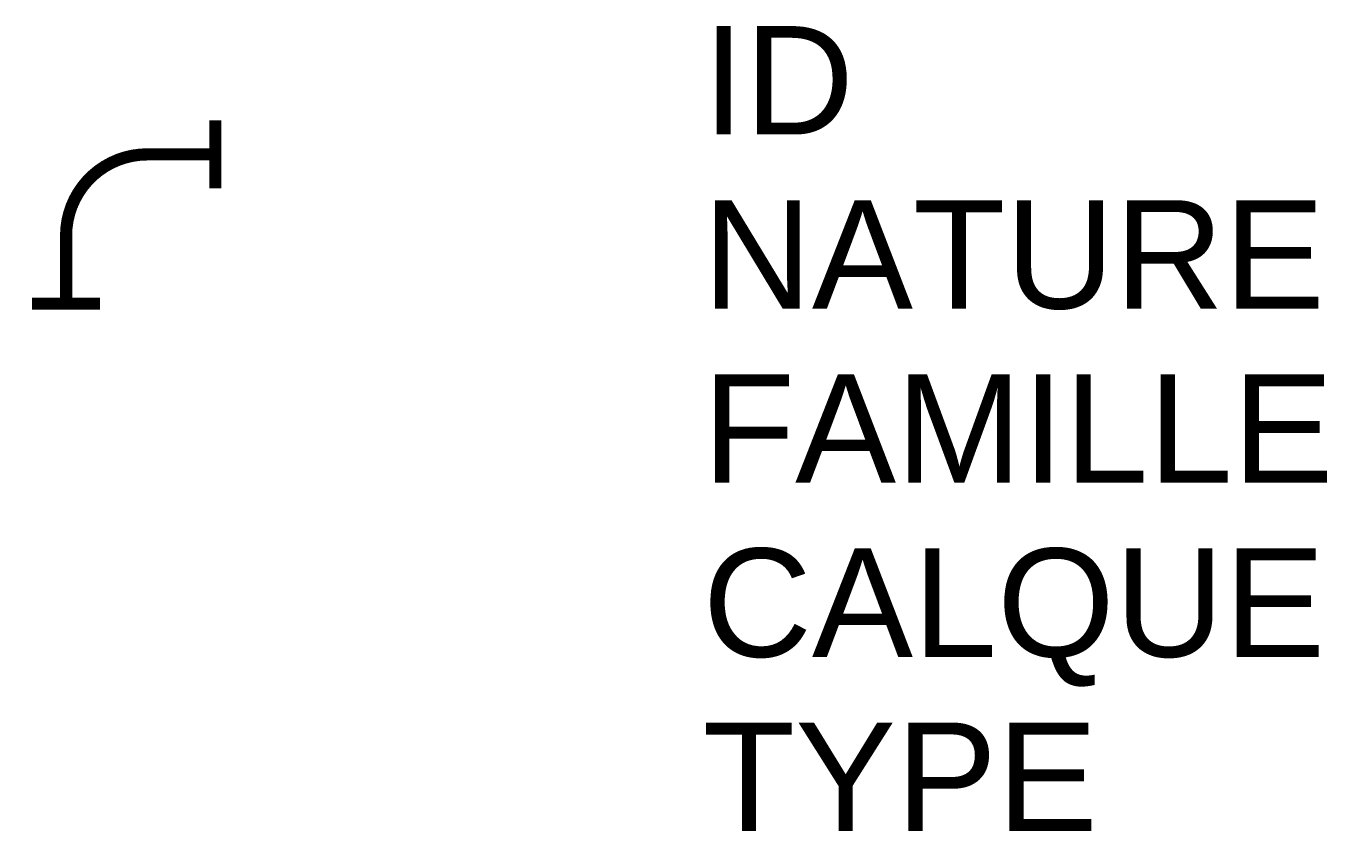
# Model space of a CAD drawing. Header units: metres. Extents: x -0.07 to 2.33, y -1.25 to 0.24.
import ezdxf

# ---------------------------------------------------------------- set-up
doc = ezdxf.new("R2010")
doc.units = ezdxf.units.M
doc.linetypes.add('Socle_Continu', pattern=[2.5, 2.5, 0])
doc.layers.add('CHAUF_SCT', color=6, linetype='Socle_Continu', lineweight=13)
doc.styles.add('Reseaux', font='arial.ttf')
doc.styles.get("Standard").update_dxf_attribs({"font": 'arial.ttf'})

msp = doc.modelspace()

# ---------------------------------------------------------------- linework, layer by layer
at = {"layer": 'CHAUF_SCT', "linetype": 'Socle_Continu', "const_width": 0.0225, "flags": 128}
for points in [[(0.2754, -0.0627), (0.2754, 0.0627)], [(-0.0627, -0.2754), (0.0627, -0.2754)]]:
    msp.add_lwpolyline(points, dxfattribs=at)
msp.add_lwpolyline([(0, -0.2754), (0, -0.15, -0.414214), (0.15, 0), (0.2754, 0)], format="xyb", dxfattribs=at)

# ---------------------------------------------------------------- texts
at = {"layer": 'CHAUF_SCT', "linetype": 'Socle_Continu', "flags": 9}
for tag, p, s in [('ID', (1.175, 0.0368), 'EP_2227'), ('NATURE', (1.175, -0.2845), 'Coude'), ('TYPE', (1.175, -1.2483), 'NR')]:
    msp.add_attdef(tag, p, s, height=0.2, dxfattribs=at)
at = {"layer": 'CHAUF_SCT', "linetype": 'Socle_Continu', "style": 'Reseaux', "flags": 9}
for tag, p, s in [('FAMILLE', (1.175, -0.6058), 'Chauffage'), ('CALQUE', (1.175, -0.9271), 'CHAUF_SCT')]:
    msp.add_attdef(tag, p, s, height=0.2, dxfattribs=at)

doc.saveas('drawing.dxf')
